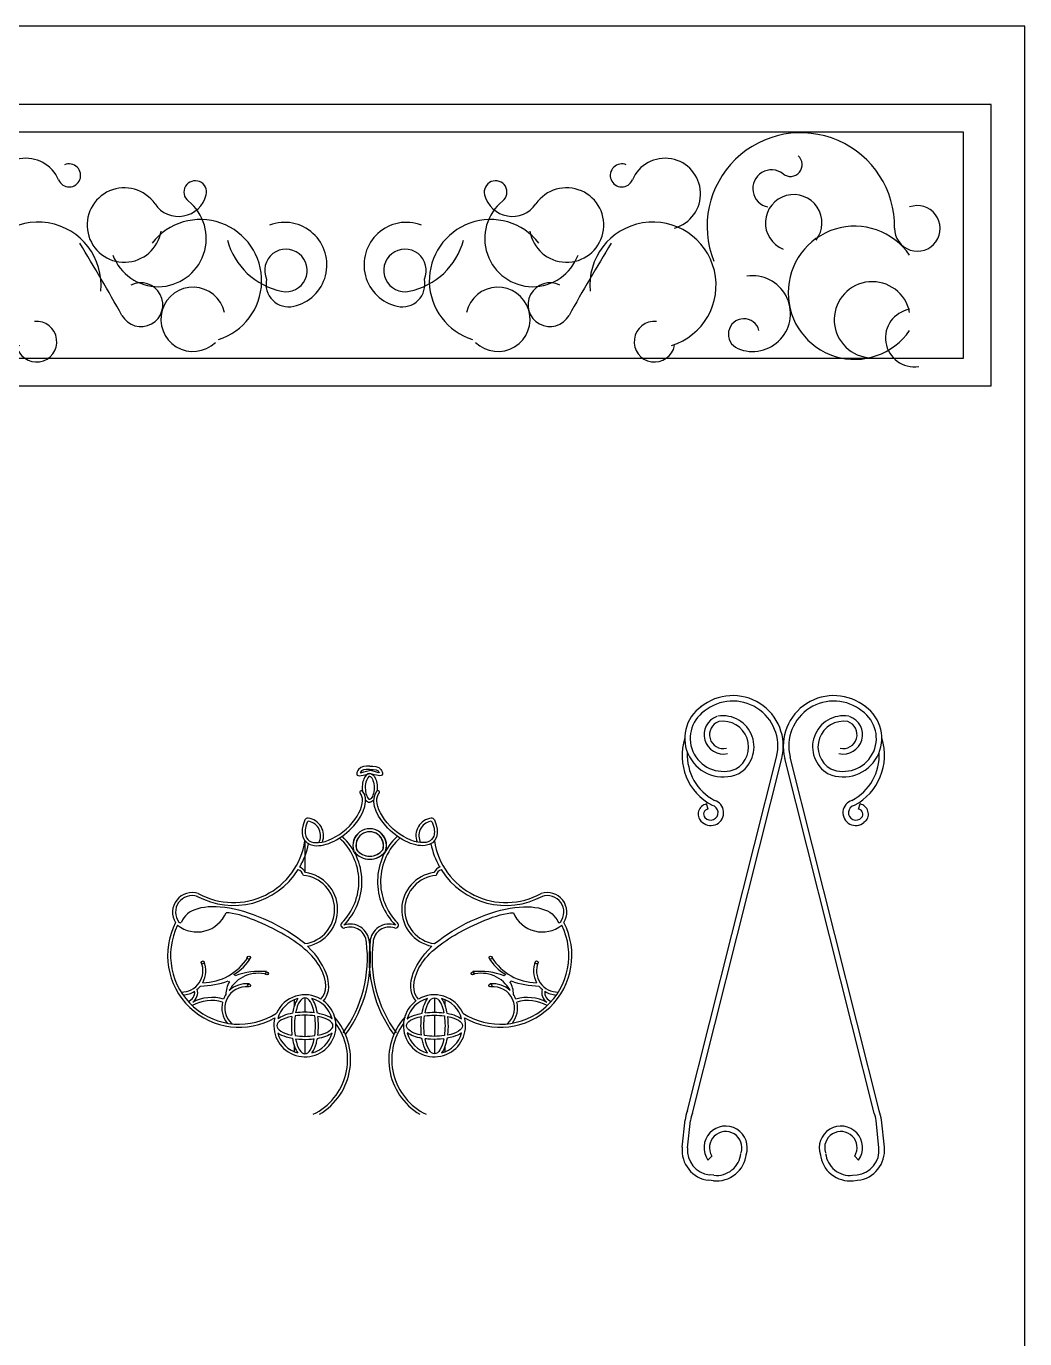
# Model space of a CAD drawing. Header units: millimetres. Extents: x 577 to 2337, y 236 to 943.
# Drawn here: x 798.003 to 800.844, y 707.943 to 711.677 of the extents above; entities that cross this region are included whole.
import ezdxf

# ---------------------------------------------------------------- set-up
doc = ezdxf.new("R2010")
doc.units = ezdxf.units.MM
doc.header["$LTSCALE"] = 0.01
doc.layers.add('06-Furn', color=4, linetype='Continuous')

# ---------------------------------------------------------------- blocks, each defined once
blk = doc.blocks.new('ferfoje2')
at = {"layer": '06-Furn', "color": 8}
for p, q in [((808.7707, 717.7022), (809.0246, 718.7115)), ((808.7858, 717.6984), (809.0397, 718.7077)), ((809.3022, 717.6984), (809.0483, 718.7077)), ((809.3173, 717.7022), (809.0633, 718.7115)), ((808.8301, 718.5629), (808.8255, 718.5779)), ((809.2578, 718.5629), (809.2624, 718.5779)), ((808.8098, 718.5286), (808.8144, 718.5253)), ((809.2781, 718.5286), (809.2736, 718.5253)), ((808.7565, 717.6012), (808.7646, 717.6789)), ((808.7719, 717.5996), (808.7801, 717.6772)), ((809.3161, 717.5996), (809.3079, 717.6772)), ((809.3315, 717.6012), (809.3233, 717.6789)), ((808.8405, 717.5764), (808.8298, 717.5645)), ((809.2474, 717.5764), (809.2581, 717.5645)), ((808.8451, 717.506), (808.8325, 717.5074)), ((808.8467, 717.5215), (808.8341, 717.5228)), ((809.2413, 717.5215), (809.2539, 717.5228)), ((809.2429, 717.506), (809.2555, 717.5074))]:
    blk.add_line(p, q, dxfattribs=at)
for centre, radius, start, end in [((808.9004, 718.7426), 0.1436, 345.939, 129.2357), ((808.9004, 718.7426), 0.1281, 345.939, 129.2357), ((809.1876, 718.7426), 0.1436, 50.7643, 194.061), ((809.1876, 718.7426), 0.1281, 50.7643, 194.061), ((808.8732, 718.7647), 0.1097, 124.6064, 292.8141), ((808.8732, 718.7647), 0.0941, 124.6064, 292.8141), ((809.2147, 718.7647), 0.1097, 247.1859, 55.3936), ((809.2147, 718.7647), 0.0941, 247.1859, 55.3936), ((808.8734, 718.7749), 0.0549, 109.1477, 282.684), ((808.8734, 718.7749), 0.0394, 109.1477, 282.684), ((808.8726, 718.7404), 0.0882, 299.9855, 99.5687), ((808.8726, 718.7404), 0.0727, 299.9855, 99.5687), ((809.2154, 718.7404), 0.0882, 80.4313, 240.0145), ((809.2154, 718.7404), 0.0727, 80.4313, 240.0145), ((809.2145, 718.7749), 0.0549, 257.316, 70.8523), ((809.2145, 718.7749), 0.0394, 257.316, 70.8523), ((808.9165, 718.7161), 0.1605, 162.3697, 242.1815), ((809.1714, 718.7161), 0.1605, 297.8185, 17.6303), ((808.918, 718.7177), 0.1472, 177.2002, 241.8694), ((809.1699, 718.7177), 0.1472, 298.1306, 2.7998), ((808.8313, 718.5489), 0.0295, 101.2737, 223.4412), ((808.838, 718.5531), 0.0364, 229.6805, 72.9841), ((808.8374, 718.5531), 0.0213, 220.1568, 77.989), ((809.25, 718.5531), 0.0364, 107.0159, 310.3195), ((809.2505, 718.5531), 0.0213, 102.011, 319.8432), ((809.2567, 718.5489), 0.0295, 316.5588, 78.7263), ((808.8313, 718.5489), 0.014, 94.7405, 223.4412), ((809.2567, 718.5489), 0.014, 316.5588, 85.2595), ((808.8495, 717.6699), 0.0854, 155.939, 174), ((808.8495, 717.6699), 0.0699, 155.939, 174), ((809.2384, 717.6699), 0.0699, 6, 24.061), ((809.2384, 717.6699), 0.0854, 6, 24.061), ((808.8801, 717.6001), 0.0616, 340.7592, 215.2351), ((808.8801, 717.6), 0.0461, 342.219, 210.7725), ((809.2078, 717.6001), 0.0616, 324.7649, 199.2408), ((809.2078, 717.6), 0.0461, 329.2275, 197.781), ((808.8414, 717.5923), 0.0854, 174, 264), ((809.2466, 717.5923), 0.0854, 276, 6), ((808.8414, 717.5923), 0.0699, 174, 264), ((808.854, 717.591), 0.0854, 264, 354), ((808.854, 717.591), 0.0699, 264, 354), ((809.234, 717.591), 0.0854, 186, 276), ((809.234, 717.591), 0.0699, 186, 276), ((809.2466, 717.5923), 0.0699, 276, 6)]:
    blk.add_arc(centre, radius, start, end, dxfattribs=at)
blk = doc.blocks.new('Elev 1')
at = {"layer": '06-Furn', "color": 8}
for p, q in [((868.4297, 569.9183), (861.2681, 569.9183)), ((861.2681, 569.9183), (861.2681, 569.1183)), ((868.4297, 569.1183), (868.4297, 569.9183)), ((868.3512, 569.8398), (861.3466, 569.8398)), ((861.3466, 569.8398), (861.3466, 569.1967)), ((868.3512, 569.1967), (868.3512, 569.8398)), ((861.3466, 569.1967), (868.3512, 569.1967)), ((861.2681, 569.1183), (868.4297, 569.1183))]:
    blk.add_line(p, q, dxfattribs=at)
for centre, radius, start, end in [((861.8184, 569.603), 0.2667, 337.7242, 180.3172), ((864.4091, 569.5757), 0.2667, 358.4773, 201.0704), ((865.2979, 569.5711), 0.2667, 338.3269, 180.9199), ((867.8887, 569.5711), 0.2667, 359.0801, 201.6731), ((861.8502, 569.7788), 0.0335, 130.8134, 307.6605), ((862.2057, 569.6921), 0.1011, 22.4426, 253.9108), ((861.9032, 569.7101), 0.0533, 280.0758, 127.6605), ((862.3294, 569.7432), 0.0327, 202.4426, 112.7036), ((863.9012, 569.7266), 0.0327, 66.0909, 336.3519), ((864.0238, 569.673), 0.1011, 284.8837, 156.3519), ((864.3811, 569.7522), 0.0335, 231.134, 47.9811), ((865.3278, 569.7472), 0.0335, 131.4161, 308.2633), ((865.6842, 569.6642), 0.1011, 23.0454, 254.5135), ((865.8073, 569.7166), 0.0327, 203.0454, 113.3063), ((867.3793, 569.7166), 0.0327, 66.6937, 336.9546), ((867.5024, 569.6642), 0.1011, 285.4865, 156.9546), ((867.8588, 569.7472), 0.0335, 231.7367, 48.5839), ((862.4848, 569.6003), 0.1059, 33.8206, 350.0601), ((862.6877, 569.6918), 0.0323, 344.9673, 230.657), ((863.5419, 569.6828), 0.0323, 308.1376, 193.8272), ((864.3266, 569.6846), 0.0533, 51.134, 258.7187), ((865.3815, 569.6791), 0.0533, 280.6785, 128.2633), ((867.8051, 569.6791), 0.0533, 51.7367, 259.3215), ((861.8388, 569.6131), 0.0805, 291.5279, 216.7923), ((862.6403, 569.7045), 0.0813, 213.8206, 344.9673), ((863.5895, 569.6945), 0.0813, 193.8272, 324.9739), ((863.7428, 569.5871), 0.1059, 188.7345, 144.9739), ((865.9642, 569.5754), 0.1059, 34.4233, 350.6628), ((866.1661, 569.669), 0.0323, 345.57, 231.2597), ((867.0204, 569.669), 0.0323, 308.7403, 194.43), ((867.2223, 569.5754), 0.1059, 189.3372, 145.5767), ((861.487, 569.6012), 0.0648, 69.6196, 0.3172), ((862.5803, 569.5609), 0.137, 199.5799, 50.657), ((863.6465, 569.5497), 0.137, 128.1376, 339.2147), ((864.3889, 569.5863), 0.0805, 322.0022, 247.2666), ((864.7405, 569.5669), 0.0648, 178.4773, 109.175), ((864.9664, 569.5657), 0.0648, 70.2223, 0.9199), ((865.3182, 569.5814), 0.0805, 292.1307, 217.395), ((866.0602, 569.537), 0.137, 200.1826, 51.2597), ((866.1187, 569.6812), 0.0813, 214.4233, 345.57), ((867.0679, 569.6812), 0.0813, 194.43, 325.5767), ((867.1264, 569.537), 0.137, 128.7403, 339.8174), ((867.8684, 569.5814), 0.0805, 322.605, 247.8693), ((868.2201, 569.5657), 0.0648, 179.0801, 109.7777), ((861.6632, 569.4162), 0.1894, 213.8156, 144.9789), ((862.2374, 569.4319), 0.1795, 353.823, 252.2881), ((862.6994, 569.4393), 0.1744, 286.471, 141.4054), ((862.939, 569.4822), 0.1209, 282.0018, 109.8393), ((863.2862, 569.4786), 0.1209, 68.9552, 256.7928), ((863.5249, 569.4306), 0.1744, 37.3891, 252.3236), ((863.9867, 569.4135), 0.1795, 286.5064, 184.9716), ((864.5604, 569.3857), 0.1894, 33.8156, 324.9789), ((865.1446, 569.3827), 0.1894, 214.4184, 145.5816), ((865.7186, 569.4044), 0.1795, 354.4257, 252.8909), ((866.1805, 569.4166), 0.1744, 287.0737, 142.0081), ((866.4197, 569.4621), 0.1209, 282.6045, 110.442), ((866.7669, 569.4621), 0.1209, 69.558, 257.3955), ((867.0061, 569.4166), 0.1744, 37.9919, 252.9263), ((867.468, 569.4044), 0.1795, 287.1091, 185.5743), ((868.042, 569.3827), 0.1894, 34.4184, 325.5816), ((856.9691, 566.3418), 6.2711, 28.59658, 30.77145), ((862.9731, 569.6045), 0.202, 194.3808, 257.7558), ((862.9431, 569.4662), 0.0605, 257.7558, 203.7839), ((863.2818, 569.4627), 0.0605, 335.0106, 281.0387), ((863.2547, 569.6016), 0.202, 281.0387, 344.4137), ((869.1888, 566.2133), 6.2711, 148.02308, 150.19795), ((860.4831, 566.2591), 6.2711, 29.19931, 31.37419), ((866.4525, 569.5847), 0.202, 194.9835, 258.3585), ((866.7341, 569.5847), 0.202, 281.6415, 345.0165), ((872.7035, 566.2591), 6.2711, 148.62581, 150.80069), ((866.4239, 569.4462), 0.0605, 258.3585, 204.3867), ((866.7626, 569.4462), 0.0605, 335.6133, 281.6415), ((861.6123, 569.34), 0.1083, 276.7544, 168.1595), ((861.9529, 569.3538), 0.1077, 80.6248, 292.4378), ((862.5298, 569.3732), 0.0622, 208.5966, 116.7591), ((862.6773, 569.33), 0.0914, 11.9548, 313.4009), ((862.9507, 569.4272), 0.0646, 166.8611, 282.0018), ((863.2734, 569.4238), 0.0646, 256.7928, 11.9335), ((863.5447, 569.3209), 0.0914, 225.3937, 166.8398), ((863.6931, 569.361), 0.0622, 62.0355, 330.198), ((864.2694, 569.3294), 0.1077, 246.3567, 98.1697), ((864.6096, 569.3084), 0.1083, 10.6351, 262.0401), ((865.0946, 569.3059), 0.1083, 277.3571, 168.7622), ((865.435, 569.3233), 0.1077, 81.2275, 293.0406), ((866.0116, 569.3488), 0.0622, 209.1993, 117.3618), ((866.4319, 569.4072), 0.0646, 167.4638, 282.6045), ((866.7546, 569.4072), 0.0646, 257.3955, 12.5362), ((867.1749, 569.3488), 0.0622, 62.6382, 330.8007), ((867.7516, 569.3233), 0.1077, 246.9594, 98.7725), ((868.092, 569.3059), 0.1083, 11.2378, 262.6429), ((861.4919, 569.2897), 0.0824, 260.9863, 79.8425), ((866.1596, 569.3071), 0.0914, 12.5575, 314.0036), ((867.027, 569.3071), 0.0914, 225.9964, 167.4425), ((861.9772, 569.295), 0.0441, 292.4378, 165.2216), ((864.7289, 569.2556), 0.0824, 98.9521, 277.8082), ((864.9747, 569.2543), 0.0824, 261.589, 80.4452), ((868.2119, 569.2543), 0.0824, 99.5548, 278.411), ((862.2312, 569.2712), 0.0579, 190.1934, 94.7976), ((863.9895, 569.2527), 0.0579, 83.997, 348.6012), ((864.2439, 569.2712), 0.0441, 13.5729, 246.3567), ((865.4599, 569.2648), 0.0441, 293.0406, 165.8243), ((865.7141, 569.2436), 0.0579, 190.7961, 95.4003), ((867.4725, 569.2436), 0.0579, 84.5997, 349.2039), ((867.7267, 569.2648), 0.0441, 14.1757, 246.9594)]:
    blk.add_arc(centre, radius, start, end, dxfattribs=at)
blk = doc.blocks.new('Elev 3')
at = {"color": 8}
for p, q in [((863.3675, 574.5179), (863.3675, 574.315)), ((863.2975, 573.4251), (863.2975, 573.4637)), ((863.3675, 573.4774), (863.3675, 573.3809)), ((864.2275, 573.4774), (864.2275, 573.3809)), ((864.2975, 573.4251), (864.2975, 573.4637)), ((863.3675, 573.3612), (863.3675, 573.2212)), ((864.2275, 573.3612), (864.2275, 573.2212)), ((863.2975, 573.1187), (863.2975, 573.1554)), ((863.3675, 573.2013), (863.3675, 573.1051)), ((864.2275, 573.2013), (864.2275, 573.1051)), ((864.2975, 573.1187), (864.2975, 573.1554))]:
    blk.add_line(p, q, dxfattribs=at)
for centre in [(862.995, 573.7439), (864.6001, 573.7439), (862.6891, 573.7115), (864.906, 573.7115), (862.9967, 573.5589), (863.1149, 573.639), (864.4802, 573.639), (864.5984, 573.5589)]:
    blk.add_circle(centre, 0.01, dxfattribs=at)
for centre, radius, start, end in [((863.7417, 574.8423), 0.01, 41.05035, 221.05045), ((863.8534, 574.8423), 0.01, 318.94955, 138.94965), ((863.3876, 574.6475), 0.0231, 87.96028, 149.95184), ((863.3918, 574.6396), 0.01, 77.54036, 157.4819), ((863.3727, 574.5533), 0.1184, 338.99345, 82.3834), ((863.3727, 574.5533), 0.0984, 332.19923, 77.54036), ((864.2224, 574.5533), 0.1184, 97.6166, 201.00655), ((864.2224, 574.5533), 0.0984, 102.45964, 207.80077), ((864.2033, 574.6396), 0.01, 22.5181, 102.45964), ((864.2075, 574.6475), 0.0231, 30.04816, 92.03972), ((863.3369, 574.2487), 0.3888, 315.04995, 48.04242), ((863.3369, 574.2487), 0.4088, 315.04995, 47.33034), ((863.797, 574.4881), 0.1115, 341.59283, 198.40717), ((863.7981, 574.4881), 0.1115, 341.59283, 198.40717), ((863.797, 574.4881), 0.0915, 341.59283, 198.40717), ((863.7981, 574.4881), 0.0915, 341.59283, 198.40717), ((864.2582, 574.2487), 0.4088, 132.66966, 224.95005), ((864.2582, 574.2487), 0.3888, 131.95758, 224.95005), ((862.8922, 574.5899), 0.4805, 241.03476, 351.54502), ((862.893, 574.598), 0.5079, 330.1345, 348.84944), ((863.797, 574.528), 0.1308, 218.38202, 321.61798), ((863.7981, 574.528), 0.1308, 218.38202, 321.61798), ((863.797, 574.528), 0.1108, 218.38202, 321.61798), ((863.7981, 574.528), 0.1108, 218.38202, 321.61798), ((864.702, 574.598), 0.5079, 191.15056, 209.8655), ((864.7028, 574.5899), 0.4805, 188.45498, 298.96524), ((862.893, 574.598), 0.5079, 241.23623, 327.86079), ((863.3001, 574.2729), 0.0594, 16.23805, 67.23263), ((863.3001, 574.2729), 0.0794, 26.24441, 67.23263), ((863.3371, 574.0627), 0.2278, 277.66687, 84.95114), ((863.3371, 574.0627), 0.2478, 281.23345, 82.05996), ((864.2579, 574.0627), 0.2478, 97.94004, 258.76655), ((864.2579, 574.0627), 0.2278, 95.04886, 262.33313), ((864.295, 574.2729), 0.0794, 112.76737, 153.75559), ((864.295, 574.2729), 0.0594, 112.76737, 163.76195), ((864.702, 574.598), 0.5079, 212.13921, 298.76377), ((862.6187, 574.046), 0.1301, 71.68429, 212.34683), ((864.9764, 574.046), 0.1301, 327.65317, 108.31571), ((862.6187, 574.046), 0.1101, 71.68429, 217.32592), ((864.9764, 574.046), 0.1101, 322.67408, 108.31571), ((862.6512, 574.1225), 0.2084, 231.77555, 337.32694), ((864.9438, 574.1225), 0.2084, 202.67306, 308.22445), ((862.9313, 573.7575), 0.4759, 152.61502, 299.89559), ((862.9313, 573.7575), 0.4559, 153.80351, 302.92479), ((862.5391, 573.9853), 0.01, 217.32592, 321.63246), ((863.6262, 573.9599), 0.02, 135.04995, 288.79785), ((863.6675, 573.8386), 0.1282, 3.75422, 108.79785), ((863.6675, 573.8386), 0.1082, 3.75422, 108.79785), ((863.9276, 573.8386), 0.1282, 71.20215, 176.24578), ((863.9276, 573.8386), 0.1082, 71.20215, 176.24578), ((863.9689, 573.9599), 0.02, 251.20215, 44.95005), ((864.6638, 573.7575), 0.4559, 237.07521, 26.19649), ((864.6638, 573.7575), 0.4759, 240.10441, 27.38498), ((865.056, 573.9853), 0.01, 218.36754, 322.67408), ((862.9423, 573.7391), 0.8399, 323.94597, 7.28692), ((862.9423, 573.7391), 0.8599, 323.94597, 7.28692), ((864.6528, 573.7391), 0.8599, 172.71308, 216.05403), ((864.6528, 573.7391), 0.8399, 172.71308, 216.05403), ((862.6843, 573.9341), 0.3572, 270.77934, 327.83129), ((862.753, 573.8883), 0.2926, 298.97935, 330.43944), ((864.8421, 573.8883), 0.2926, 209.56056, 241.02065), ((864.9108, 573.9341), 0.3572, 212.16871, 269.22066), ((862.5486, 573.6566), 0.1415, 268.62212, 22.80707), ((862.5486, 573.6566), 0.1615, 330.44535, 22.80707), ((863.0741, 573.1422), 0.5107, 85.60688, 109.45277), ((864.5209, 573.1422), 0.5107, 70.54723, 94.39312), ((865.0464, 573.6566), 0.1615, 157.19293, 209.55465), ((865.0464, 573.6566), 0.1415, 157.19293, 271.37788), ((862.6556, 574.1744), 0.6199, 271.69985, 289.14251), ((862.9926, 573.5034), 0.1494, 147.90095, 181.81849), ((863.0547, 573.4257), 0.214, 73.35142, 152.47662), ((862.9773, 573.4086), 0.1615, 83.1201, 134.10564), ((864.5404, 573.4257), 0.214, 27.52338, 106.64858), ((864.6177, 573.4086), 0.1615, 45.89436, 96.8799), ((864.6024, 573.5034), 0.1494, 358.18151, 32.09905), ((864.9395, 574.1744), 0.6199, 250.85749, 268.30015), ((862.5486, 573.6566), 0.1615, 273.45091, 302.41043), ((862.5743, 573.5129), 0.0613, 286.02447, 6.90131), ((862.5743, 573.5129), 0.0813, 306.05008, 14.58422), ((862.751, 573.2058), 0.2735, 73.79704, 118.09677), ((862.5486, 573.6566), 0.1615, 310.26493, 320.90272), ((862.9773, 573.4086), 0.1615, 146.11272, 158.24766), ((862.9773, 573.4086), 0.1415, 83.1201, 227.42019), ((863.3675, 573.2912), 0.2062, 59.06363, 156.06842), ((864.2275, 573.2912), 0.2062, 23.93158, 120.93637), ((864.6177, 573.4086), 0.1415, 312.57981, 96.8799), ((864.6177, 573.4086), 0.1615, 21.75234, 33.88728), ((864.8441, 573.2058), 0.2735, 61.90323, 106.20296), ((865.0464, 573.6566), 0.1615, 219.09728, 229.73507), ((865.0208, 573.5129), 0.0813, 165.41578, 233.94992), ((865.0208, 573.5129), 0.0613, 173.09869, 253.97553), ((865.0464, 573.6566), 0.1615, 237.58957, 266.54909), ((862.7481, 573.1981), 0.2611, 73.80786, 119.57503), ((862.9773, 573.4086), 0.1615, 165.54706, 218.09777), ((863.3675, 573.2912), 0.2062, 164.89297, 53.4336), ((863.3675, 573.2912), 0.1862, 104.54448, 165.85), ((863.3675, 573.2912), 0.1862, 14.24769, 75.85), ((864.2275, 573.2912), 0.2062, 126.5664, 15.10703), ((864.2275, 573.2912), 0.1862, 104.15, 165.75231), ((864.2275, 573.2912), 0.1862, 14.15, 75.45552), ((864.6177, 573.4086), 0.1615, 321.90223, 14.45294), ((864.847, 573.1981), 0.2611, 60.42497, 106.19214), ((863.2476, 573.0675), 0.4035, 295.6867, 36.22545), ((863.2476, 573.0675), 0.4235, 300.83795, 41.90474), ((864.3474, 573.0675), 0.4235, 138.09526, 239.16205), ((864.3474, 573.0675), 0.4035, 143.77455, 244.3133), ((863.3675, 573.2912), 0.1862, 194.54448, 255.65418), ((863.3675, 573.2912), 0.1862, 284.24769, 345.65418), ((864.2275, 573.2912), 0.1862, 194.34582, 255.75231), ((864.2275, 573.2912), 0.1862, 284.34582, 345.45552)]:
    blk.add_arc(centre, radius, start, end, dxfattribs=at)
for centre, major_axis, ratio, start_param, end_param in [((863.7972, 574.8715), (0, 0.0958), 0.515527, 6.276242, 8.093177), ((863.5591, 574.6832), (0.1901, 0.1656), 0.552841, 2.259497, 6.283095), ((863.7972, 574.8715), (0, 0.0958), 0.515527, 2.559299, 3.148536), ((863.063, 573.7194), (-0.5088, 0.2756), 0.461197, 4.337552, 6.348581), ((863.1214, 573.7212), (-0.3816, 0.248), 0.53514, 3.042711, 4.334865), ((862.8814, 573.6076), (0.0202, 0.0231), 0.444962, 2.805128, 3.49874), ((862.8814, 573.6076), (0.0202, 0.0231), 0.444962, -0.490801, 0.469147), ((863.3675, 573.2912), (0, -0.1862), 0.376018, 2.050899, 4.233132), ((863.3675, 573.2912), (0.1862, 0), 0.376018, 8.334914, 10.513386), ((863.3675, 573.2912), (0, -0.1862), 0.376018, 4.352726, 5.072052), ((863.3675, 573.2912), (0.1862, 0), 0.376018, 7.494319, 8.213645), ((863.3675, 573.2912), (0, -0.1862), 0.376018, 1.211133, 1.930459), ((863.3675, 573.2912), (0.1862, 0), 0.376018, 5.192491, 7.374725), ((863.3675, 573.2912), (0.1862, 0), 0.376018, 10.635911, 11.355237), ((863.3675, 573.2912), (0, -0.1862), 0.376018, 5.193321, 7.371793)]:
    blk.add_ellipse(centre, major_axis=major_axis, ratio=ratio, start_param=start_param, end_param=end_param, dxfattribs=at)
at = {"color": 8, "extrusion": (0, 0, -1)}
for centre, major_axis, ratio, start_param, end_param in [((863.7979, 574.8715), (0, 0.0958), 0.515527, 6.276242, 8.093177), ((863.7979, 574.8715), (0, 0.0958), 0.515527, 2.559299, 3.148536), ((864.036, 574.6832), (-0.1901, 0.1656), 0.552841, 2.259497, 6.283095), ((864.5321, 573.7194), (0.5088, 0.2756), 0.461197, 4.337552, 6.348581), ((864.4737, 573.7212), (0.3816, 0.248), 0.53514, 3.042711, 4.334865), ((864.7137, 573.6076), (-0.0202, 0.0231), 0.444962, -0.490801, 0.469147), ((864.7137, 573.6076), (-0.0202, 0.0231), 0.444962, 2.805128, 3.49874), ((864.2275, 573.2912), (0, -0.1862), 0.376018, 2.050899, 4.233132), ((864.2275, 573.2912), (-0.1862, 0), 0.376018, 5.192491, 7.374725), ((864.2275, 573.2912), (0, -0.1862), 0.376018, 1.211133, 1.930459), ((864.2275, 573.2912), (-0.1862, 0), 0.376018, 7.494319, 8.213645), ((864.2275, 573.2912), (0, -0.1862), 0.376018, 4.352726, 5.072052), ((864.2275, 573.2912), (-0.1862, 0), 0.376018, 8.334914, 10.513386), ((864.2275, 573.2912), (-0.1862, 0), 0.376018, 10.635911, 11.355237), ((864.2275, 573.2912), (0, -0.1862), 0.376018, 5.193321, 7.371793)]:
    blk.add_ellipse(centre, major_axis=major_axis, ratio=ratio, start_param=start_param, end_param=end_param, dxfattribs=at)
at = {"color": 8}
for points in [[(863.7975, 575.0139), (863.7233, 574.9935), (863.7126, 574.9626), (863.7972, 574.9673)], [(863.7975, 575.0139), (863.8717, 574.9935), (863.8824, 574.9626), (863.7979, 574.9673)]]:
    blk.add_spline(points, degree=3, dxfattribs=at)
for points in [[(863.797, 574.9939), (863.7622, 574.9948), (863.7414, 574.9921), (863.734, 574.9714)], [(863.734, 574.9714), (863.7459, 574.9724), (863.7685, 574.9792), (863.7971, 574.9864)], [(863.798, 574.9939), (863.8329, 574.9948), (863.8536, 574.9921), (863.8611, 574.9714)], [(863.8611, 574.9714), (863.8492, 574.9724), (863.8266, 574.9792), (863.798, 574.9864)], [(863.4296, 573.3772), (863.3895, 573.3821), (863.3456, 573.3821), (863.3054, 573.3771)], [(863.4535, 573.2292), (863.4584, 573.2693), (863.4583, 573.3132), (863.4534, 573.3534)], [(864.1416, 573.2292), (864.1366, 573.2693), (864.1367, 573.3132), (864.1417, 573.3534)], [(864.1654, 573.3772), (864.2056, 573.3821), (864.2494, 573.3821), (864.2896, 573.3771)], [(863.4504, 573.2079), (863.4905, 573.2146), (863.525, 573.2266), (863.5479, 573.2451)], [(864.1447, 573.2079), (864.1046, 573.2146), (864.07, 573.2266), (864.0472, 573.2451)], [(863.2842, 573.2083), (863.2909, 573.1683), (863.3029, 573.1337), (863.3214, 573.1109)], [(864.3109, 573.2083), (864.3042, 573.1683), (864.2922, 573.1337), (864.2737, 573.1109)]]:
    blk.add_open_spline(points, degree=3, dxfattribs=at)
for points, knots in [([(863.7975, 574.9473), (863.7974, 574.9473), (863.7973, 574.9473), (863.7972, 574.9473), (863.795, 574.9473), (863.7903, 574.9458), (863.7783, 574.9286), (863.7725, 574.9138), (863.7645, 574.8641), (863.7722, 574.8239), (863.7907, 574.7963), (863.7936, 574.794), (863.7975, 574.7952)], [6.252787, 6.252787, 6.252787, 6.252787, 6.283185, 6.283185, 6.283185, 6.918058, 6.918058, 7.55293, 7.55293, 8.771117, 8.771117, 9.503986, 9.503986, 9.503986, 9.503986]), ([(863.7975, 574.9473), (863.7977, 574.9473), (863.7978, 574.9473), (863.7979, 574.9473), (863.8001, 574.9473), (863.8047, 574.9458), (863.8168, 574.9286), (863.8226, 574.9138), (863.8305, 574.8641), (863.8229, 574.8239), (863.8043, 574.7963), (863.8015, 574.794), (863.7975, 574.7952)], [6.252787, 6.252787, 6.252787, 6.252787, 6.283185, 6.283185, 6.283185, 6.918058, 6.918058, 7.55293, 7.55293, 8.771117, 8.771117, 9.503986, 9.503986, 9.503986, 9.503986]), ([(863.3825, 574.6434), (863.367, 574.606), (863.3647, 574.5725), (863.3851, 574.5159), (863.4214, 574.4995), (863.5366, 574.5207), (863.6089, 574.562), (863.7163, 574.6717), (863.7492, 574.7386), (863.7505, 574.8068), (863.7446, 574.8237), (863.7341, 574.8357)], [2.300612, 2.300612, 2.300612, 2.300612, 2.929661, 2.929661, 3.892767, 3.892767, 4.855872, 4.855872, 5.818978, 5.818978, 6.283095, 6.283095, 6.283095, 6.283095]), ([(864.2125, 574.6434), (864.228, 574.606), (864.2304, 574.5725), (864.21, 574.5159), (864.1737, 574.4995), (864.0585, 574.5207), (863.9862, 574.562), (863.8788, 574.6717), (863.8459, 574.7386), (863.8445, 574.8068), (863.8504, 574.8237), (863.8609, 574.8357)], [2.300612, 2.300612, 2.300612, 2.300612, 2.929661, 2.929661, 3.892767, 3.892767, 4.855872, 4.855872, 5.818978, 5.818978, 6.283095, 6.283095, 6.283095, 6.283095]), ([(863.4735, 573.4681), (863.5153, 573.512), (863.5171, 573.5874), (863.4238, 573.763), (863.3235, 573.8443), (863.1209, 573.9564), (862.947, 574.04), (862.8436, 574.0422)], [3.042711, 3.042711, 3.042711, 3.042711, 3.90919, 3.90919, 4.77567, 4.77567, 5.490633, 5.490633, 5.490633, 5.490633]), ([(864.1215, 573.4681), (864.0798, 573.512), (864.0779, 573.5874), (864.1713, 573.763), (864.2716, 573.8443), (864.4741, 573.9564), (864.648, 574.04), (864.7515, 574.0422)], [3.042711, 3.042711, 3.042711, 3.042711, 3.90919, 3.90919, 4.77567, 4.77567, 5.490633, 5.490633, 5.490633, 5.490633]), ([(863.3208, 573.4714), (863.3096, 573.4569), (863.3011, 573.4372), (863.2904, 573.4025), (863.2871, 573.3886), (863.2845, 573.374)], [3.5993728, 3.5993728, 3.5993728, 3.5993728, 4.0253039, 4.0253039, 4.2721362, 4.2721362, 4.2721362, 4.2721362]), ([(863.4503, 573.3742), (863.4466, 573.3957), (863.4413, 573.4157), (863.4289, 573.4475), (863.4216, 573.461), (863.413, 573.4718)], [2.0131844, 2.0131844, 2.0131844, 2.0131844, 2.3767879, 2.3767879, 2.687552, 2.687552, 2.687552, 2.687552]), ([(864.1448, 573.3742), (864.1485, 573.3957), (864.1537, 573.4157), (864.1662, 573.4475), (864.1734, 573.461), (864.182, 573.4718)], [2.0131844, 2.0131844, 2.0131844, 2.0131844, 2.3767879, 2.3767879, 2.687552, 2.687552, 2.687552, 2.687552]), ([(864.2743, 573.4714), (864.2855, 573.4569), (864.294, 573.4372), (864.3047, 573.4025), (864.308, 573.3886), (864.3105, 573.374)], [3.5993728, 3.5993728, 3.5993728, 3.5993728, 4.0253039, 4.0253039, 4.2721362, 4.2721362, 4.2721362, 4.2721362]), ([(863.2845, 573.374), (863.263, 573.3703), (863.2431, 573.365), (863.2113, 573.3526), (863.1978, 573.3453), (863.187, 573.3367)], [8.2966748, 8.2966748, 8.2966748, 8.2966748, 8.6599732, 8.6599732, 8.9707373, 8.9707373, 8.9707373, 8.9707373]), ([(863.2814, 573.3533), (863.2778, 573.3248), (863.2767, 573.2944), (863.2788, 573.2527), (863.2798, 573.2408), (863.2812, 573.2292)], [4.3863695, 4.3863695, 4.3863695, 4.3863695, 4.8495618, 4.8495618, 5.0384745, 5.0384745, 5.0384745, 5.0384745]), ([(863.548, 573.3371), (863.5472, 573.3377), (863.5464, 573.3383), (863.5294, 573.3509), (863.5081, 573.36), (863.4727, 573.3698), (863.4617, 573.3722), (863.4503, 573.3742)], [6.7280528, 6.7280528, 6.7280528, 6.7280528, 6.7519544, 6.7519544, 7.2207235, 7.2207235, 7.4139903, 7.4139903, 7.4139903, 7.4139903]), ([(864.0471, 573.3371), (864.0479, 573.3377), (864.0487, 573.3383), (864.0657, 573.3509), (864.087, 573.36), (864.1224, 573.3698), (864.1334, 573.3722), (864.1448, 573.3742)], [6.7280528, 6.7280528, 6.7280528, 6.7280528, 6.7519544, 6.7519544, 7.2207235, 7.2207235, 7.4139903, 7.4139903, 7.4139903, 7.4139903]), ([(864.3105, 573.374), (864.332, 573.3703), (864.352, 573.365), (864.3838, 573.3526), (864.3973, 573.3453), (864.408, 573.3367)], [8.2966748, 8.2966748, 8.2966748, 8.2966748, 8.6599732, 8.6599732, 8.9707373, 8.9707373, 8.9707373, 8.9707373]), ([(864.3137, 573.3533), (864.3173, 573.3248), (864.3184, 573.2944), (864.3162, 573.2527), (864.3152, 573.2408), (864.3139, 573.2292)], [4.3863695, 4.3863695, 4.3863695, 4.3863695, 4.8495618, 4.8495618, 5.0384745, 5.0384745, 5.0384745, 5.0384745]), ([(863.1873, 573.2445), (863.2019, 573.2333), (863.2216, 573.2248), (863.2561, 573.2141), (863.2698, 573.2109), (863.2842, 573.2083)], [9.8825581, 9.8825581, 9.8825581, 9.8825581, 10.3084892, 10.3084892, 10.551982, 10.551982, 10.551982, 10.551982]), ([(864.4077, 573.2445), (864.3931, 573.2333), (864.3735, 573.2248), (864.3389, 573.2141), (864.3253, 573.2109), (864.3109, 573.2083)], [9.8825581, 9.8825581, 9.8825581, 9.8825581, 10.3084892, 10.3084892, 10.551982, 10.551982, 10.551982, 10.551982]), ([(863.3055, 573.2051), (863.334, 573.2015), (863.3644, 573.2004), (863.4061, 573.2025), (863.418, 573.2035), (863.4296, 573.2049)], [10.6695549, 10.6695549, 10.6695549, 10.6695549, 11.1327471, 11.1327471, 11.3216598, 11.3216598, 11.3216598, 11.3216598]), ([(863.4133, 573.1108), (863.414, 573.1116), (863.4146, 573.1124), (863.4272, 573.1294), (863.4363, 573.1507), (863.446, 573.1859), (863.4484, 573.1967), (863.4504, 573.2079)], [0.4448675, 0.4448675, 0.4448675, 0.4448675, 0.4687691, 0.4687691, 0.9375382, 0.9375382, 1.1274639, 1.1274639, 1.1274639, 1.1274639]), ([(864.1817, 573.1108), (864.1811, 573.1116), (864.1805, 573.1124), (864.1679, 573.1294), (864.1587, 573.1507), (864.149, 573.1859), (864.1466, 573.1967), (864.1447, 573.2079)], [0.4448675, 0.4448675, 0.4448675, 0.4448675, 0.4687691, 0.4687691, 0.9375382, 0.9375382, 1.1274639, 1.1274639, 1.1274639, 1.1274639]), ([(864.2896, 573.2051), (864.2611, 573.2015), (864.2307, 573.2004), (864.1889, 573.2025), (864.1771, 573.2035), (864.1655, 573.2049)], [10.6695549, 10.6695549, 10.6695549, 10.6695549, 11.1327471, 11.1327471, 11.3216598, 11.3216598, 11.3216598, 11.3216598])]:
    blk.add_open_spline(points, degree=3, knots=knots, dxfattribs=at)

msp = doc.modelspace()

# ---------------------------------------------------------------- linework, layer by layer
at = {"layer": '06-Furn', "color": 5}
msp.add_lwpolyline([(793.3439, 711.677), (793.3439, 698.677), (800.8439, 698.677), (800.8439, 711.677)], close=True, dxfattribs=at)

# ---------------------------------------------------------------- block references
at = {"layer": '06-Furn', "color": 241}
msp.add_blockref('Elev 1', (-67.6818, 141.5361), dxfattribs=at)
at = {"layer": '06-Furn', "color": 5}
msp.add_blockref('ferfoje2', (-8.887, -9.1134), dxfattribs=at)
at = {"layer": '06-Furn', "color": 241, "xscale": 0.4284769504691293, "yscale": 0.4284769504691293, "zscale": 0.4284769504691293}
msp.add_blockref('Elev 3', (428.8631, 463.1914), dxfattribs=at)

doc.saveas('drawing.dxf')
